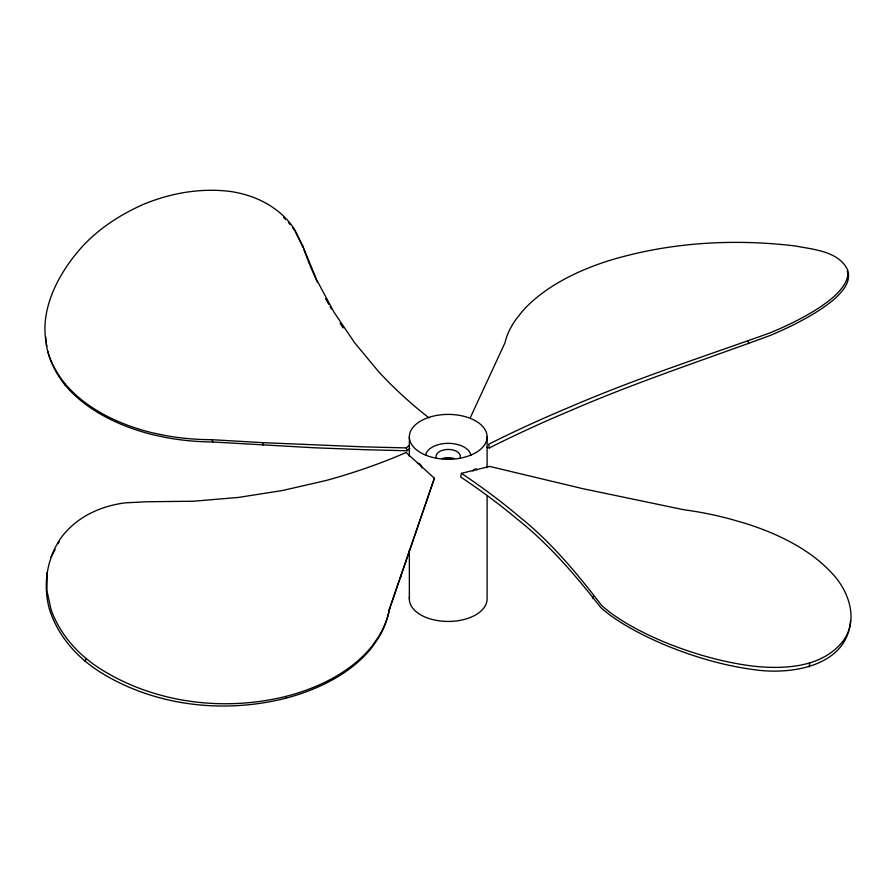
<?xml version="1.0" encoding="UTF-8"?>
<svg xmlns="http://www.w3.org/2000/svg" width="896" height="896" viewBox="0 0 896 896"><rect width="100%" height="100%" fill="white"/><g stroke="black" fill="none" stroke-linecap="round" stroke-linejoin="round"><path stroke-width="1.34" d="M47.174 572.488L46.939 590.677L51.061 609.594C59.707 633.886 77.493 654.035 98.952 667.946L99.736 668.483C154.482 703.259 223.765 711.838 286.272 696.338A188.07 118.731 5.1 0 0 372.389 645.602L378.549 636.731A190.064 122.864 6.8 0 0 389.76 607.936L434.392 478.262L406.101 452.514A659.109 477.568 18 0 1 325.64 480.603L282.778 490.448L238.448 497.437L192.998 501.256L146.698 501.749L125.082 502.869A126.829 96.902 26.9 0 0 59.842 539.515C46.144 560.728 42.594 587.53 50.176 611.632L50.355 612.046C58.89 636.485 76.642 656.824 98.19 670.802L98.974 671.339C153.821 706.171 223.317 714.011 285.768 698.23A187.432 116.278 4 0 0 371.874 647.506L378.022 638.725A189.75 121.027 5.8 0 0 389.144 610.254L434.392 478.262M850.55 620.637C847.146 666.87 790.014 675.259 753.57 669.57L753.11 669.525C722.736 665.437 693.179 656.611 664.899 644.93A126.403 34.362 18.5 0 1 600.858 607.6C575.702 575.59 549.158 544.286 516.97 518.93A658.952 245.269 13.5 0 0 460.656 476.986L461.406 473.334L489.686 466.424L583.005 488.723L683.861 509.757A190.064 94.797 6 0 1 729.333 518.784L743.714 522.894A188.07 97.373 4.7 0 1 831.443 572.701C848.646 590.184 859.208 619.842 842.845 641.312C822.08 667.52 784.997 669.368 754.342 666.266L753.794 666.221C723.386 662.458 693.75 653.957 665.392 642.488A126.829 36.512 17.7 0 1 601.362 605.136C576.71 572.88 550.502 541.43 518.482 516.062L517.698 515.379A659.109 248.069 13.3 0 0 461.406 473.334M592.95 598.718L593.488 596.075M809.066 666.792L809.827 663.074M389.144 610.254L389.76 607.936M85.131 661.382L85.893 658.549M285.768 698.23L286.272 696.338M400.378 577.83L401.094 575.198M470.478 417.312L504.974 342.81A190.064 94.797 -6 0 1 516.186 319.11L522.357 311.36A188.07 97.373 -4.7 0 1 608.462 260.803C668.584 242.379 732.726 238.493 795.01 245.93L795.782 246.064C813.904 249.581 838.835 251.216 847.795 270.211C849.184 280.594 841.814 288.915 834.893 295.725A126.829 36.512 -17.7 0 1 769.653 333.01C703.002 356.888 635.533 378.739 570.45 406.795L569.094 407.355A659.109 248.069 -13.3 0 0 488.634 444.27L489.384 447.91A658.952 245.269 -13.5 0 1 569.822 410.906L571.402 410.256C636.418 382.088 703.752 359.957 770.157 335.474A126.403 34.362 -18.5 0 0 835.397 298.166C842.229 291.558 849.733 283.506 848.422 273.28L847.134 271.04M58.139 543.693L59.338 541.397M50.994 557.234L55.126 549.427M47.678 351.266C51.061 362.958 57.053 373.643 64.568 383.163A188.07 118.731 -5.1 0 0 152.286 432.79L166.667 435.792A190.064 122.864 -6.8 0 0 212.139 439.712L262.618 442.658L363.317 446.846L406.314 447.91L409.069 445.525M46.222 343.885C48.563 359.061 55.507 373.139 65.072 385.056A187.432 116.278 -4 0 0 152.802 434.706L167.205 437.774A189.75 121.027 -5.8 0 0 212.677 441.986L313.589 447.742L364 449.669L407.075 450.766L409.83 448.381M486.797 447.384L489.384 447.91M340.099 323.221L343.101 327.925M325.562 298.603L328.821 304.36M330.131 306.656L331.43 308.963M429.106 417.962A659.109 477.568 -18 0 1 378.302 371.302L354.592 342.698L334.029 312.222L316.646 279.765L302.512 245.37L294.627 229.466A126.829 96.902 -26.9 0 0 230.608 191.486C200.547 187.645 170.005 193.144 142.206 204.848L141.658 205.139C116.838 216.362 93.61 232.131 76.384 253.445L75.802 254.094C55.406 279.563 39.245 312.973 46.85 346.248M295.142 231.358L303.05 247.386L302.512 245.37M315.829 278.813L317.262 282.072M309.747 264.958L315.347 277.726M303.531 248.64L309.266 263.704M406.314 447.91L407.075 450.766M212.139 439.712L212.744 441.986M64.568 383.163L65.072 385.056M748.037 340.973L748.586 343.616M262.618 442.658L263.133 445.178M45.763 336.806L46.01 342.048M487.099 436.834A38.875 22.445 0 0 1 428.792 456.277A38.875 22.445 0 0 1 428.792 417.402A38.875 22.445 0 0 1 487.099 436.834L487.099 467.589M487.099 495.555L487.099 599.01A38.875 22.445 0 0 1 446.197 621.421A38.875 22.445 0 0 1 409.562 596.669M409.349 436.834L409.349 456.411M409.349 550.077L409.349 599.01M283.528 217.426A126.403 97.317 -28.6 0 1 285.533 219.397M288.4 222.488A126.403 97.317 -28.6 0 1 290.214 224.616M292.779 227.931A126.403 97.317 -28.6 0 1 294.37 230.205M417.614 463.501A3.472 2.005 60 0 1 420.291 464.43A3.472 2.005 60 0 1 421.803 467.925M472.909 471.038A3.472 2.005 -60 0 1 477.019 469.941M425.589 455.325A22.725 13.126 0 0 1 448.224 443.341A22.725 13.126 0 0 1 470.87 455.325M436.475 458.282A12.163 7.022 0 0 1 448.224 449.445A12.163 7.022 0 0 1 459.973 458.282M445.67 459.144A9.89 5.712 0 0 1 450.789 459.144M442.142 458.573A12.163 7.022 0 0 1 454.306 458.573"/></g></svg>
